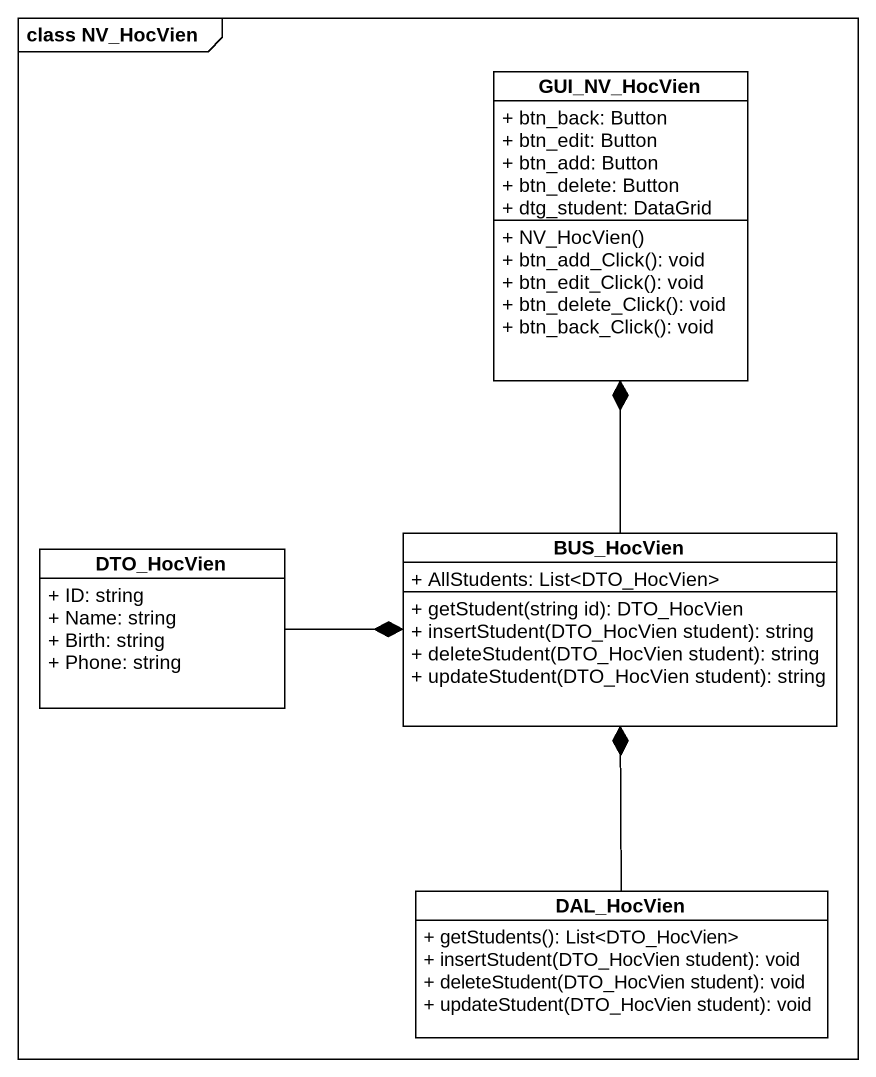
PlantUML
@startuml
mainframe class NV_HocVien
hide circle
hide empty members
skinparam classAttributeIconSize 0
class GUI_NV_HocVien {
  + btn_back: Button
  + btn_edit: Button
  + btn_add: Button
  + btn_delete: Button
  + dtg_student: DataGrid
  + NV_HocVien()
  + btn_add_Click(): void
  + btn_edit_Click(): void
  + btn_delete_Click(): void
  + btn_back_Click(): void
}
class DTO_HocVien {
  + ID: string
  + Name: string
  + Birth: string
  + Phone: string
}
class BUS_HocVien {
  + AllStudents: List<DTO_HocVien>
  + getStudent(string id): DTO_HocVien
  + insertStudent(DTO_HocVien student): string
  + deleteStudent(DTO_HocVien student): string
  + updateStudent(DTO_HocVien student): string
}
class DAL_HocVien {
  + getStudents(): List<DTO_HocVien>
  + insertStudent(DTO_HocVien student): void
  + deleteStudent(DTO_HocVien student): void
  + updateStudent(DTO_HocVien student): void
}
DTO_HocVien -right-* BUS_HocVien
BUS_HocVien -up-* GUI_NV_HocVien
DAL_HocVien -up-* BUS_HocVien
@enduml
